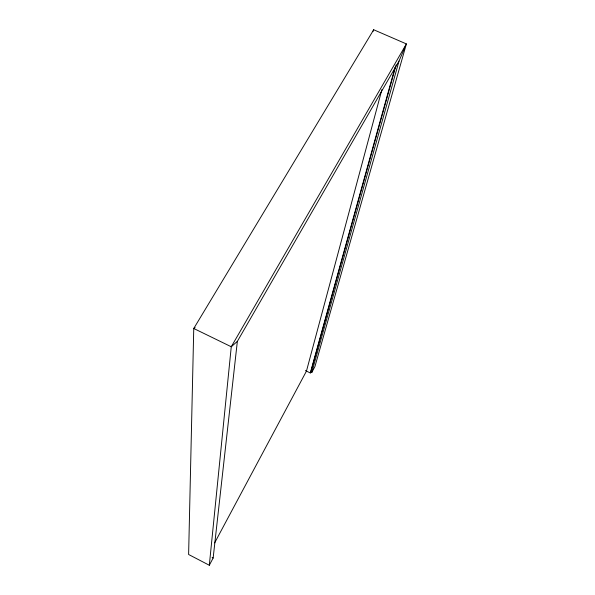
<?xml version="1.0" encoding="UTF-8"?>
<svg xmlns="http://www.w3.org/2000/svg" width="595" height="595" viewBox="0 0 595 595"><rect width="100%" height="100%" fill="white"/><g stroke="black" fill="none" stroke-linecap="round" stroke-linejoin="round"><path stroke-width="0.89" d="M209.314 565.25L231.262 346.759L406.385 43.918L373.69 29.75L193.754 328.485L188.615 554.495L209.314 565.25L213.144 558.036L237.353 341.359L399.022 61.062L406.385 43.918L314.933 366.55L311.728 372.574L310.769 372.106L396.151 64.833M381.916 89.533L306.462 371.101L214.646 542.878M305.376 370.573L310.307 372.968L395.117 67.228M311.728 372.574L399.022 61.062M372.976 31.468L373.69 29.75M310.307 372.968L310.769 372.106M237.353 341.359L231.262 346.759L193.754 328.485L195.101 327.481M212.11 557.5L213.144 558.036"/></g></svg>
